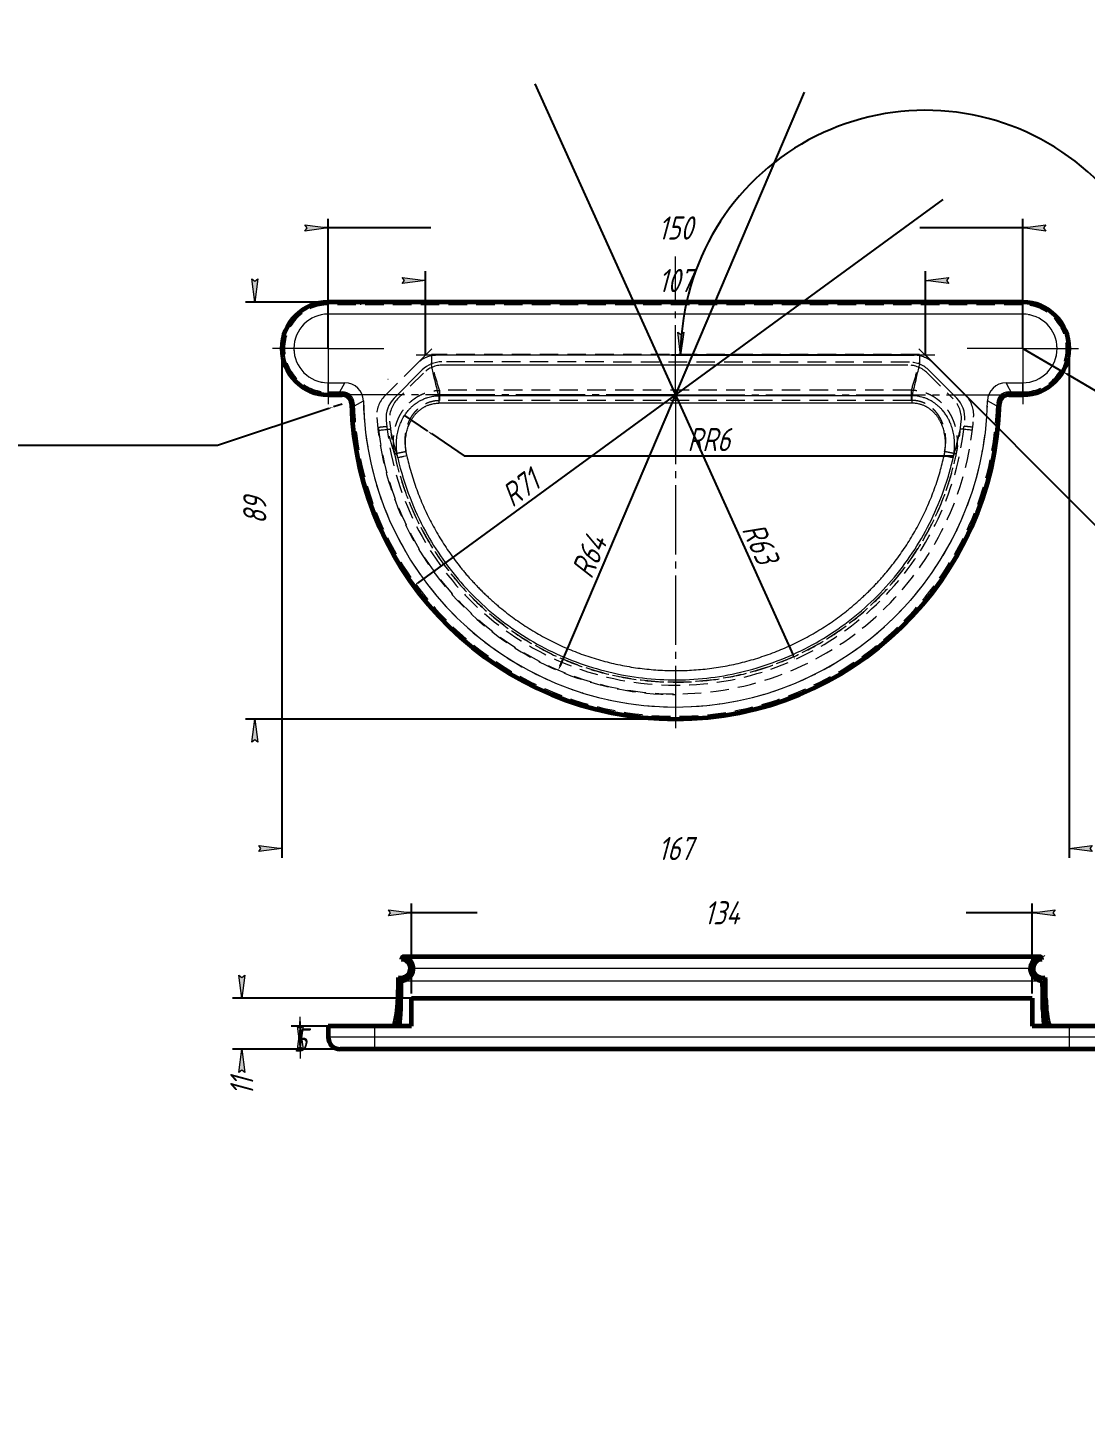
# Model space of a CAD drawing. Header units: millimetres. Extents: x 0 to 420, y 0 to 297.
# Drawn here: x 0 to 228.5, y 0 to 297 of the extents above; entities that cross this region are included whole.
import ezdxf

# ---------------------------------------------------------------- set-up
doc = ezdxf.new("R2010")
doc.units = ezdxf.units.MM
for name, pattern in [('K5LT_AUXILIARY', [0]), ('K5LT_AXLED', [19.5, 15, -1.5, 1.5, -1.5]), ('K5LT_BASIC', [0]), ('K5LT_DASHED', [6, 4, -2]), ('K5LT_THIN', [0])]:
    doc.linetypes.add(name, pattern=pattern)
doc.layers.add('Системный слой', color=7, linetype='Continuous')
doc.layers.add('Системный слой (1)', color=7, linetype='Continuous', true_color=0x909090)
doc.styles.add('KDIMTEXTSTYLE', font='GOST_AU.SHX', dxfattribs={"width": 0.96, "oblique": 15, "height": 5})
doc.dimstyles.new('KDIMSTYLE (1.00)', dxfattribs={"dimtxt": 5, "dimasz": 1, "dimexe": 2, "dimexo": 0, "dimgap": 1, "dimtad": 1, "dimtxsty": 'KDIMTEXTSTYLE', "dimsah": 1, "dimcen": 0, "dimdle": 1, "dimadec": 0, "dimazin": 0, "dimtfac": 0.667, "dimtmove": 0, "dimatfit": 3, "dimfxl": 1, "dimtvp": 1, "dimtolj": 1, "dimtzin": 0, "dimarcsym": 0})

# ---------------------------------------------------------------- blocks, each defined once
blk = doc.blocks.new('U0')
at = {"layer": 'Системный слой (1)', "color": 30, "linetype": 'K5LT_AXLED', "lineweight": 18, "true_color": 0xff8000}
for q in [(214.92, 239.73), (202.92, 227.73), (226.92, 227.73), (214.92, 215.73)]:
    blk.add_line((214.92, 227.73), q, dxfattribs=at)
blk = doc.blocks.new('U1')
at = {"layer": 'Системный слой (1)', "color": 30, "linetype": 'K5LT_AXLED', "lineweight": 18, "true_color": 0xff8000}
for q in [(64.92, 239.73), (52.92, 227.73), (76.92, 227.73), (64.92, 215.73)]:
    blk.add_line((64.92, 227.73), q, dxfattribs=at)
blk = doc.blocks.new('U2')
at = {"layer": 'Системный слой (1)', "color": 30, "linetype": 'K5LT_AXLED', "lineweight": 18, "true_color": 0xff8000}
for q in [(139.92, 247.58), (67.92, 217.73), (139.92, 145.73), (211.92, 217.73)]:
    blk.add_line((139.92, 217.73), q, dxfattribs=at)
blk = doc.blocks.new('U3')
at = {"layer": 'Системный слой (1)', "color": 7, "linetype": 'K5LT_THIN', "lineweight": 18}
for p, q in [((88.4, 226.25), (83.92, 226.25)), ((87.33, 227.66), (84.16, 224.49))]:
    blk.add_line(p, q, dxfattribs=at)
blk = doc.blocks.new('U4')
at = {"layer": 'Системный слой (1)', "color": 7, "linetype": 'K5LT_THIN', "lineweight": 18}
for p, q in [((195.92, 226.25), (191.43, 226.25)), ((192.5, 227.66), (195.67, 224.49))]:
    blk.add_line(p, q, dxfattribs=at)
blk = doc.blocks.new('KDIMARROW_01')
at = {"layer": 'Системный слой'}
blk.add_hatch(color=0, dxfattribs=at).paths.add_polyline_path([(0, 0), (-5, 0.66), (-4.5, 0), (-5, -0.66)])
at = {"layer": 'Системный слой', "color": 0, "linetype": 'K5LT_THIN', "lineweight": 18}
for p, q in [((-4.5, 0), (-5, 0.66)), ((-5, 0.66), (0, 0)), ((0, 0), (-5, -0.66)), ((-5, -0.66), (-4.5, 0))]:
    blk.add_line(p, q, dxfattribs=at)
at = {"layer": 'Системный слой (1)', "color": 0, "linetype": 'K5LT_THIN', "lineweight": 18}
blk.add_line((0, 0), (-1, 0), dxfattribs=at)
blk = doc.blocks.new('KDIMARROW_02')
at = {"layer": 'Системный слой'}
blk.add_hatch(color=0, dxfattribs=at).paths.add_polyline_path([(4.5, 0), (5, 0.66), (0, 0), (5, -0.66)])
at = {"layer": 'Системный слой', "color": 0, "linetype": 'K5LT_THIN', "lineweight": 18}
for p, q in [((5, 0.66), (0, 0)), ((0, 0), (5, -0.66)), ((0, 0), (7, 0)), ((4.5, 0), (5, 0.66)), ((5, -0.66), (4.5, 0))]:
    blk.add_line(p, q, dxfattribs=at)
at = {"layer": 'Системный слой (1)', "color": 0, "linetype": 'K5LT_THIN', "lineweight": 18}
blk.add_line((0, 0), (-1, 0), dxfattribs=at)

msp = doc.modelspace()

# ---------------------------------------------------------------- linework, layer by layer
at = {"layer": 'Системный слой (1)', "color": 150, "linetype": 'K5LT_BASIC', "lineweight": 60, "true_color": 0x0080ff}
for p, q in [((214.917, 237.73), (64.917, 237.73)), ((64.917, 217.73), (67.944, 217.73)), ((211.889, 217.73), (214.917, 217.73)), ((81.034, 96.462), (218.799, 96.462)), ((82.917, 81.462), (82.917, 87.462)), ((82.917, 87.462), (216.917, 87.462)), ((216.917, 87.462), (216.917, 81.462)), ((64.917, 81.462), (64.917, 79.062)), ((74.917, 81.462), (64.917, 81.462)), ((82.917, 81.462), (74.917, 81.462)), ((224.917, 81.462), (216.917, 81.462)), ((234.917, 81.462), (224.917, 81.462)), ((74.917, 76.462), (67.517, 76.462)), ((224.917, 76.462), (74.917, 76.462)), ((232.317, 76.462), (224.917, 76.462))]:
    msp.add_line(p, q, dxfattribs=at)
at = {"layer": 'Системный слой (1)', "color": 7, "linetype": 'K5LT_THIN', "lineweight": 18}
for p, q in [((64.917, 237.73), (64.917, 235.13)), ((214.917, 237.73), (214.917, 235.13)), ((214.917, 235.13), (64.917, 235.13)), ((87.24, 226.249), (87.24, 224.146)), ((191.432, 226.249), (88.402, 226.249)), ((192.593, 226.249), (192.593, 224.146)), ((85.243, 223.077), (79.186, 217.021)), ((190.108, 224.146), (89.725, 224.146)), ((194.683, 222.985), (200.647, 217.021)), ((64.917, 217.73), (64.917, 220.33)), ((64.917, 220.33), (68.53, 220.33)), ((67.113, 217.73), (68.53, 220.33)), ((211.303, 220.33), (214.917, 220.33)), ((212.72, 217.73), (211.303, 220.33)), ((214.917, 217.73), (214.917, 220.33)), ((191.014, 217.527), (88.819, 217.527)), ((69.971, 214.983), (72.53, 216.409)), ((191.014, 215.909), (88.819, 215.909)), ((209.863, 214.983), (207.304, 216.409)), ((216.537, 93.862), (83.296, 93.862)), ((80.639, 91.262), (219.194, 91.262)), ((80.543, 84.678), (80.543, 81.462)), ((219.29, 84.678), (219.29, 81.462)), ((74.917, 81.462), (74.917, 79.062)), ((224.917, 81.462), (224.917, 79.062)), ((74.917, 79.062), (64.917, 79.062)), ((74.917, 79.062), (74.917, 76.462)), ((224.917, 79.062), (74.917, 79.062)), ((224.917, 79.062), (224.917, 76.462)), ((234.917, 79.062), (224.917, 79.062))]:
    msp.add_line(p, q, dxfattribs=at)
at = {"layer": 'Системный слой (1)', "color": 7, "linetype": 'K5LT_DASHED', "lineweight": 18}
for p, q in [((71.917, 237.73), (71.917, 237.13)), ((207.917, 237.13), (207.917, 237.73)), ((214.917, 237.13), (64.917, 237.13)), ((64.917, 237.13), (64.917, 235.13)), ((214.917, 235.13), (64.917, 235.13)), ((214.917, 237.13), (214.917, 235.13)), ((192.597, 226.408), (87.236, 226.408)), ((84.159, 224.492), (77.156, 217.489)), ((190.446, 224.742), (89.491, 224.835)), ((195.674, 224.492), (202.563, 217.603)), ((64.917, 218.33), (64.917, 220.33)), ((64.917, 220.33), (68.53, 220.33)), ((85.483, 222.389), (79.925, 216.831)), ((194.35, 222.389), (199.908, 216.831)), ((211.303, 220.33), (214.917, 220.33)), ((214.917, 218.33), (214.917, 220.33)), ((64.917, 218.33), (67.944, 218.33)), ((190.864, 218.69), (88.969, 218.69)), ((211.889, 218.33), (214.917, 218.33)), ((190.864, 216.522), (88.969, 216.522)), ((70.716, 212.477), (70.114, 212.477)), ((70.723, 212.382), (70.121, 212.382)), ((209.112, 212.403), (209.714, 212.403)), ((71.034, 209.273), (70.429, 209.273)), ((208.799, 209.273), (209.404, 209.273))]:
    msp.add_line(p, q, dxfattribs=at)
at = {"layer": 'Системный слой (1)', "color": 150, "linetype": 'K5LT_BASIC', "lineweight": 60, "true_color": 0x0080ff}
for centre, radius, start, end in [((64.917, 227.73), 10, 90, 270), ((214.917, 227.73), 10, 270, 90), ((67.944, 215.73), 2, 1.59175, 90), ((211.889, 215.73), 2, 90, 178.40825), ((139.917, 217.73), 70, 181.59175, 358.40825), ((80.696, 93.862), 2, 251.22287, 87.28084), ((80.696, 93.862), 2.6, 268.74379, 82.8744), ((219.137, 93.862), 2.6, 97.12566, 271.25621), ((219.137, 93.862), 2, 92.71916, 288.77713), ((67.517, 79.062), 2.6, 180, 270)]:
    msp.add_arc(centre, radius, start, end, dxfattribs=at)
at = {"layer": 'Системный слой (1)', "color": 7, "linetype": 'K5LT_DASHED', "lineweight": 18}
for centre, radius, start, end in [((64.917, 227.73), 9.4, 90, 270), ((64.917, 227.73), 7.4, 90, 270), ((214.917, 227.73), 9.4, 270, 90), ((214.917, 227.73), 7.4, 270, 90), ((88.402, 220.249), 6, 89.99984, 135), ((191.432, 220.249), 6, 45, 89.99984), ((89.725, 218.146), 6, 90, 135), ((190.108, 218.146), 6, 45, 90), ((190.44, 218.742), 6, 45, 89.94739), ((80.023, 219.621), 2.6, 146.65959, 147.50623), ((67.944, 215.73), 2.6, 1.59175, 90), ((81.399, 213.246), 6, 135, 184.38196), ((77.844, 216.308), 2.6, 146.65959, 146.81977), ((84.168, 212.589), 6, 135, 185.26936), ((195.665, 212.589), 6, 354.73064, 45), ((198.32, 213.36), 6, 355.72076, 45), ((211.889, 215.73), 2.6, 90, 178.40825), ((139.917, 217.73), 69.4, 181.59175, 358.40825), ((139.917, 217.73), 67.4, 181.12352, 358.87648), ((139.917, 217.73), 64.689, 184.38196, 270), ((139.917, 217.73), 64.567, 186.22855, 355.72076), ((139.917, 217.73), 62.704, 185.01036, 354.98964), ((139.917, 217.73), 61.985, 185.26936, 354.73064)]:
    msp.add_arc(centre, radius, start, end, dxfattribs=at)
at = {"layer": 'Системный слой (1)', "color": 7, "linetype": 'K5LT_THIN', "lineweight": 18}
for centre, radius, start, end in [((64.917, 227.73), 7.4, 90, 270), ((214.917, 227.73), 7.4, 270, 90), ((89.486, 218.835), 6, 89.94739, 135), ((192.003, 222.836), 2, 72.15523, 72.83559), ((68.53, 216.33), 4, 1.12352, 90), ((211.303, 216.33), 4, 90, 178.87648), ((83.429, 212.778), 6, 135, 185.01036), ((196.404, 212.778), 6, 354.98964, 45), ((139.917, 217.73), 67.4, 181.12352, 358.87648)]:
    msp.add_arc(centre, radius, start, end, dxfattribs=at)
at = {"layer": 'Системный слой (1)', "color": 232, "linetype": 'K5LT_AUXILIARY', "lineweight": 18, "true_color": 0xc52b79}
msp.add_arc((80.023, 219.621), 2.6, 146.65959, 147.50623, dxfattribs=at)
at = {"layer": 'Системный слой (1)', "color": 150, "linetype": 'K5LT_BASIC', "lineweight": 60, "true_color": 0x0080ff}
for centre, major_axis, start_param, end_param in [((149.917, 78.895), (0, -210), 4.6500969, 4.6731255), ((149.917, 78.895), (0, -208.2), 4.652954, 4.6846076), ((149.917, 78.895), (0, -208.2), -4.6846076, -4.652954), ((149.917, 78.895), (0, -210), -4.6731255, -4.6500969), ((77.113, 87.475), (0, -8.58), 0.7941649, 1.5315329), ((222.72, 87.475), (0, -8.58), 4.7516524, 5.4890204), ((77.944, 84.895), (0, -7.8), 1.1149755, 1.543015), ((221.889, 84.895), (0, -7.8), 4.7401703, 5.1682098)]:
    msp.add_ellipse(centre, major_axis=major_axis, ratio=0.3333333, start_param=start_param, end_param=end_param, dxfattribs=at)
at = {"layer": 'Системный слой (1)', "color": 7, "linetype": 'K5LT_DASHED', "lineweight": 18}
for points, knots in [([(87.236, 226.408), (87.236, 226.293), (87.236, 226.079), (87.236, 225.783), (87.236, 225.522), (87.236, 225.285), (87.236, 225.07), (87.236, 224.887), (87.236, 224.785), (87.236, 224.74)], [0, 0, 0, 0, 1.7431245, 3.2639838, 4.6224634, 6.021121, 7.4318704, 8.7515943, 10, 10, 10, 10]), ([(192.597, 226.408), (192.597, 226.293), (192.597, 226.079), (192.597, 225.783), (192.597, 225.522), (192.597, 225.285), (192.597, 225.07), (192.597, 224.887), (192.597, 224.785), (192.597, 224.74)], [0, 0, 0, 0, 1.7431242, 3.2639834, 4.622463, 6.021121, 7.4318712, 8.7515951, 10, 10, 10, 10]), ([(88.969, 218.69), (88.6, 219.863), (88.253, 221.04), (87.91, 222.249), (87.901, 222.278), (87.676, 223.119), (87.455, 223.929), (87.236, 224.74)], [1.99201726, 1.99201726, 1.99201726, 1.99201726, 2.51783671, 2.51783671, 2.53103573, 2.53103573, 2.89162817, 2.89162817, 2.89162817, 2.89162817]), ([(190.864, 218.69), (191.233, 219.863), (191.581, 221.04), (191.923, 222.249), (191.932, 222.278), (192.159, 223.119), (192.379, 223.929), (192.597, 224.74)], [1.99201726, 1.99201726, 1.99201726, 1.99201726, 2.51783671, 2.51783671, 2.53103543, 2.53103543, 2.89164106, 2.89164106, 2.89164106, 2.89164106]), ([(79.265, 204.938), (79.131, 205.586), (78.989, 206.793), (79.011, 208.388), (79.166, 209.621), (79.355, 210.523), (79.556, 211.24), (79.748, 211.801), (79.924, 212.251), (80.085, 212.62), (80.243, 212.956), (80.426, 213.314), (80.66, 213.731), (80.976, 214.237), (81.373, 214.791), (81.817, 215.33), (82.251, 215.791), (82.669, 216.186), (83.126, 216.575), (83.698, 217.003), (84.415, 217.454), (85.211, 217.856), (85.989, 218.163), (86.695, 218.376), (87.348, 218.525), (87.954, 218.62), (88.499, 218.672), (88.824, 218.687), (88.969, 218.69)], [0, 0, 0, 0, 3.0616026, 5.6176049, 7.3549232, 8.7791576, 9.8511351, 10.767652, 11.489197, 12.0549432, 12.6042859, 13.1767364, 13.8803445, 14.7696902, 15.873475, 16.9574418, 17.9136466, 18.7133876, 19.5317644, 20.5985533, 21.9034769, 23.3004715, 24.5597404, 25.6173839, 26.5705733, 27.535503, 28.3453119, 29, 29, 29, 29]), ([(88.969, 218.69), (88.969, 218.613), (88.968, 218.451), (88.968, 218.18), (88.968, 217.902), (88.968, 217.606), (88.968, 217.29), (88.968, 216.926), (88.969, 216.668), (88.969, 216.522)], [0, 0, 0, 0, 1.6336159, 3.0583928, 4.3300008, 5.6344331, 6.9796509, 8.2850876, 10, 10, 10, 10]), ([(190.864, 216.522), (190.865, 216.661), (190.865, 216.923), (190.865, 217.284), (190.865, 217.604), (190.865, 217.9), (190.865, 218.176), (190.865, 218.404), (190.865, 218.571), (190.865, 218.656), (190.864, 218.69)], [0, 0, 0, 0, 1.798477, 3.3669358, 4.7663948, 6.2015389, 7.6809313, 9.1159874, 10.2251981, 11, 11, 11, 11]), ([(200.568, 204.938), (200.702, 205.586), (200.844, 206.793), (200.822, 208.388), (200.668, 209.621), (200.478, 210.523), (200.277, 211.24), (200.086, 211.801), (199.909, 212.251), (199.748, 212.62), (199.59, 212.956), (199.407, 213.314), (199.174, 213.731), (198.857, 214.237), (198.461, 214.791), (198.016, 215.33), (197.582, 215.791), (197.165, 216.186), (196.707, 216.575), (196.135, 217.003), (195.418, 217.454), (194.623, 217.856), (193.844, 218.163), (193.138, 218.376), (192.485, 218.525), (191.879, 218.62), (191.334, 218.672), (191.009, 218.687), (190.864, 218.69)], [0, 0, 0, 0, 3.0616049, 5.6176093, 7.3549288, 8.7791639, 9.8511419, 10.7676591, 11.4892043, 12.0549504, 12.6042932, 13.1767437, 13.8803517, 14.7696971, 15.8734815, 16.9574484, 17.913654, 18.7133965, 19.5317756, 20.5985683, 21.9034956, 23.3004928, 24.5597626, 25.6174069, 26.5705973, 27.5355283, 28.3453291, 29, 29, 29, 29]), ([(81.801, 205.47), (81.799, 205.478), (81.798, 205.485), (81.786, 205.542), (81.777, 205.587), (81.751, 205.721), (81.735, 205.808), (81.705, 205.982), (81.691, 206.069), (81.653, 206.329), (81.631, 206.502), (81.577, 207.026), (81.556, 207.379), (81.549, 208.075), (81.561, 208.421), (81.609, 208.996), (81.636, 209.228), (81.697, 209.641), (81.729, 209.823), (81.803, 210.184), (81.844, 210.363), (81.938, 210.72), (81.99, 210.899), (82.075, 211.161), (82.104, 211.246), (82.164, 211.417), (82.196, 211.502), (82.262, 211.673), (82.296, 211.758), (82.368, 211.929), (82.406, 212.014), (82.5, 212.219), (82.558, 212.338), (82.649, 212.515), (82.681, 212.574), (82.746, 212.693), (82.779, 212.753), (82.845, 212.868), (82.878, 212.924), (82.946, 213.035), (82.981, 213.091), (83.052, 213.203), (83.089, 213.258), (83.165, 213.37), (83.203, 213.426), (83.292, 213.55), (83.341, 213.617), (83.445, 213.753), (83.498, 213.821), (83.608, 213.956), (83.665, 214.024), (83.784, 214.16), (83.845, 214.227), (83.967, 214.358), (84.028, 214.42), (84.149, 214.541), (84.21, 214.6), (84.331, 214.713), (84.392, 214.768), (84.514, 214.873), (84.574, 214.924), (84.684, 215.014), (84.733, 215.053), (84.831, 215.128), (84.88, 215.165), (84.977, 215.236), (85.026, 215.271), (85.124, 215.338), (85.173, 215.371), (85.29, 215.448), (85.359, 215.492), (85.496, 215.575), (85.565, 215.615), (85.737, 215.712), (85.841, 215.767), (86.049, 215.87), (86.154, 215.918), (86.33, 215.994), (86.401, 216.024), (86.545, 216.08), (86.616, 216.107), (86.83, 216.183), (86.973, 216.228), (87.261, 216.309), (87.406, 216.344), (87.697, 216.406), (87.844, 216.432), (88.133, 216.473), (88.276, 216.489), (88.485, 216.505), (88.551, 216.509), (88.684, 216.516), (88.749, 216.519), (88.867, 216.521), (88.917, 216.521), (88.969, 216.522)], [5.3275367, 5.3275367, 5.3275367, 5.3275367, 5.3557222, 5.3557222, 5.5371857, 5.5371857, 5.8705695, 5.8705695, 6.2034246, 6.2034246, 6.8668846, 6.8668846, 8.2023942, 8.2023942, 9.5109859, 9.5109859, 10.3992824, 10.3992824, 11.103922, 11.103922, 11.8038029, 11.8038029, 12.5152766, 12.5152766, 12.8600483, 12.8600483, 13.2086291, 13.2086291, 13.5617817, 13.5617817, 13.9205986, 13.9205986, 14.4300012, 14.4300012, 14.6893886, 14.6893886, 14.9523192, 14.9523192, 15.2027326, 15.2027326, 15.4569122, 15.4569122, 15.7152334, 15.7152334, 15.9780783, 15.9780783, 16.3039827, 16.3039827, 16.6382397, 16.6382397, 16.9820816, 16.9820816, 17.3369247, 17.3369247, 17.6761391, 17.6761391, 18.004271, 18.004271, 18.3226663, 18.3226663, 18.632291, 18.632291, 18.8755478, 18.8755478, 19.1141295, 19.1141295, 19.3483782, 19.3483782, 19.5786797, 19.5786797, 19.8970033, 19.8970033, 20.2088326, 20.2088326, 20.6695884, 20.6695884, 21.1191207, 21.1191207, 21.4226301, 21.4226301, 21.7221186, 21.7221186, 22.3108819, 22.3108819, 22.8949226, 22.8949226, 23.4791147, 23.4791147, 24.0400181, 24.0400181, 24.2998446, 24.2998446, 24.5591339, 24.5591339, 24.7551504, 24.7551504, 24.7551504, 24.7551504]), ([(198.032, 205.47), (198.034, 205.478), (198.035, 205.485), (198.047, 205.542), (198.056, 205.587), (198.082, 205.721), (198.098, 205.808), (198.128, 205.982), (198.142, 206.069), (198.181, 206.329), (198.202, 206.502), (198.256, 207.026), (198.277, 207.379), (198.284, 208.075), (198.272, 208.421), (198.224, 208.996), (198.198, 209.228), (198.136, 209.641), (198.104, 209.823), (198.03, 210.184), (197.989, 210.363), (197.895, 210.72), (197.843, 210.899), (197.758, 211.161), (197.73, 211.246), (197.669, 211.417), (197.638, 211.502), (197.571, 211.673), (197.537, 211.758), (197.465, 211.929), (197.427, 212.014), (197.333, 212.219), (197.275, 212.338), (197.184, 212.515), (197.152, 212.574), (197.088, 212.693), (197.054, 212.753), (196.988, 212.868), (196.955, 212.924), (196.887, 213.035), (196.852, 213.091), (196.781, 213.203), (196.744, 213.258), (196.669, 213.37), (196.63, 213.426), (196.542, 213.55), (196.492, 213.617), (196.389, 213.753), (196.335, 213.821), (196.225, 213.956), (196.168, 214.024), (196.05, 214.16), (195.988, 214.227), (195.866, 214.358), (195.806, 214.42), (195.684, 214.541), (195.623, 214.6), (195.502, 214.713), (195.441, 214.768), (195.319, 214.873), (195.259, 214.924), (195.149, 215.014), (195.1, 215.053), (195.002, 215.128), (194.954, 215.165), (194.856, 215.236), (194.807, 215.271), (194.709, 215.338), (194.661, 215.371), (194.543, 215.448), (194.474, 215.492), (194.337, 215.575), (194.268, 215.615), (194.096, 215.712), (193.992, 215.767), (193.784, 215.87), (193.68, 215.918), (193.503, 215.994), (193.432, 216.024), (193.289, 216.08), (193.217, 216.107), (193.003, 216.183), (192.86, 216.228), (192.572, 216.309), (192.427, 216.344), (192.136, 216.406), (191.989, 216.432), (191.7, 216.473), (191.557, 216.489), (191.348, 216.505), (191.282, 216.509), (191.15, 216.516), (191.084, 216.519), (190.966, 216.521), (190.916, 216.521), (190.864, 216.522)], [5.3275367, 5.3275367, 5.3275367, 5.3275367, 5.3557222, 5.3557222, 5.5371857, 5.5371857, 5.8705695, 5.8705695, 6.2034246, 6.2034246, 6.8668846, 6.8668846, 8.2023942, 8.2023942, 9.5109859, 9.5109859, 10.3992824, 10.3992824, 11.103922, 11.103922, 11.8038029, 11.8038029, 12.5152766, 12.5152766, 12.8600483, 12.8600483, 13.2086291, 13.2086291, 13.5617817, 13.5617817, 13.9205986, 13.9205986, 14.4300012, 14.4300012, 14.6893886, 14.6893886, 14.9523192, 14.9523192, 15.2027326, 15.2027326, 15.4569122, 15.4569122, 15.7152334, 15.7152334, 15.9780783, 15.9780783, 16.3039827, 16.3039827, 16.6382397, 16.6382397, 16.9820816, 16.9820816, 17.3369247, 17.3369247, 17.6761391, 17.6761391, 18.004271, 18.004271, 18.3226663, 18.3226663, 18.632291, 18.632291, 18.8755478, 18.8755478, 19.1141295, 19.1141295, 19.3483782, 19.3483782, 19.5786797, 19.5786797, 19.8970033, 19.8970033, 20.2088326, 20.2088326, 20.6695884, 20.6695884, 21.1191207, 21.1191207, 21.4226301, 21.4226301, 21.7221186, 21.7221186, 22.3108819, 22.3108819, 22.8949226, 22.8949226, 23.4791147, 23.4791147, 24.0400181, 24.0400181, 24.2998446, 24.2998446, 24.5591339, 24.5591339, 24.7551504, 24.7551504, 24.7551504, 24.7551504]), ([(75.611, 210.712), (75.824, 210.735), (76.125, 210.768), (76.489, 210.807), (76.724, 210.832), (76.941, 210.856), (77.132, 210.876), (77.292, 210.893), (77.416, 210.907), (77.503, 210.916), (77.557, 210.922), (77.578, 210.925), (77.585, 210.925)], [0, 0, 0, 0, 2.8794261, 4.0700273, 5.2979529, 6.5517356, 7.783697, 8.9923344, 10.1788021, 11.2623106, 12.1992723, 13, 13, 13, 13]), ([(204.222, 210.712), (204.008, 210.735), (203.706, 210.768), (203.342, 210.807), (203.106, 210.832), (202.889, 210.856), (202.699, 210.876), (202.54, 210.894), (202.417, 210.907), (202.33, 210.916), (202.276, 210.922), (202.255, 210.925), (202.248, 210.925)], [0, 0, 0, 0, 2.8908, 4.0847471, 5.3143143, 6.5666699, 7.7957848, 9.0003466, 10.1840264, 11.264303, 12.1999072, 13, 13, 13, 13]), ([(81.801, 205.47), (81.665, 205.441), (81.409, 205.388), (81.059, 205.314), (80.752, 205.25), (80.385, 205.173), (80.058, 205.105), (79.784, 205.047), (79.611, 205.011), (79.45, 204.977), (79.352, 204.957), (79.301, 204.946), (79.279, 204.941), (79.269, 204.939), (79.265, 204.938)], [0, 0, 0, 0, 1.6161014, 3.0455531, 4.2739758, 5.5112294, 7.9689459, 9.20633, 10.4450904, 11.6143509, 13.3740454, 13.9728636, 14.4889466, 15, 15, 15, 15]), ([(79.265, 204.938), (79.891, 201.953), (81.477, 196.45), (84.776, 189.04), (88.639, 182.608), (93.141, 176.782), (98.382, 171.464), (104.261, 166.793), (110.624, 162.881), (117.408, 159.764), (124.512, 157.483), (131.846, 156.069), (139.304, 155.546), (146.78, 155.923), (154.157, 157.196), (161.33, 159.349), (168.191, 162.348), (174.64, 166.151), (180.585, 170.702), (185.937, 175.933), (190.625, 181.774), (194.545, 188.087), (197.474, 194.37), (199.402, 200.014), (200.253, 203.437), (200.568, 204.938)], [0, 0, 0, 0, 1.4073833, 2.6352222, 3.7344276, 4.8631386, 6.0261552, 7.1729929, 8.3211146, 9.466325, 10.6111898, 11.7572679, 12.906356, 14.0544602, 15.2045238, 16.3539789, 17.5034444, 18.6529088, 19.8021706, 20.9516479, 22.0993493, 23.2515418, 24.3736549, 25.291774, 26, 26, 26, 26]), ([(200.568, 204.938), (200.556, 204.941), (200.514, 204.95), (200.401, 204.974), (200.258, 205.004), (200.089, 205.039), (199.889, 205.081), (199.662, 205.128), (199.41, 205.181), (199.134, 205.239), (198.827, 205.303), (198.517, 205.368), (198.246, 205.425), (198.093, 205.457), (198.032, 205.47)], [0, 0, 0, 0, 1.6224299, 3.0579976, 4.2927273, 5.5371762, 6.7684511, 8.0008506, 9.238347, 10.4784803, 11.7601098, 13.1774292, 14.2704533, 15, 15, 15, 15])]:
    msp.add_open_spline(points, degree=3, knots=knots, dxfattribs=at)
at = {"layer": 'Системный слой (1)', "color": 7, "linetype": 'K5LT_THIN', "lineweight": 18}
for points, knots in [([(88.819, 217.527), (88.474, 218.817), (88.154, 220.112), (87.846, 221.418), (87.844, 221.427), (87.642, 222.34), (87.44, 223.243), (87.24, 224.146)], [1.96747571, 1.96747571, 1.96747571, 1.96747571, 2.51875281, 2.51875281, 2.52252797, 2.52252797, 2.90550047, 2.90550047, 2.90550047, 2.90550047]), ([(191.014, 217.527), (191.359, 218.817), (191.679, 220.112), (191.987, 221.418), (191.989, 221.427), (192.19, 222.34), (192.392, 223.243), (192.593, 224.146)], [1.96747571, 1.96747571, 1.96747571, 1.96747571, 2.51875281, 2.51875281, 2.522528, 2.522528, 2.90549023, 2.90549023, 2.90549023, 2.90549023]), ([(79.958, 204.117), (79.821, 204.732), (79.65, 205.906), (79.631, 207.565), (79.792, 209.017), (80.075, 210.277), (80.435, 211.339), (80.801, 212.164), (81.118, 212.759), (81.392, 213.213), (81.645, 213.594), (81.908, 213.956), (82.223, 214.351), (82.633, 214.808), (83.15, 215.305), (83.733, 215.781), (84.352, 216.205), (85.018, 216.586), (85.717, 216.906), (86.401, 217.148), (86.999, 217.307), (87.513, 217.409), (87.971, 217.474), (88.406, 217.512), (88.685, 217.526), (88.819, 217.527)], [0, 0, 0, 0, 2.7244204, 5.13097, 7.1361051, 8.9990963, 10.6627832, 11.923673, 12.840366, 13.5261355, 14.1716327, 14.7768576, 15.4126421, 16.3000557, 17.3585347, 18.4196792, 19.4466887, 20.4912886, 21.6142695, 22.644235, 23.5072148, 24.1838734, 24.8251937, 25.4305693, 26, 26, 26, 26]), ([(88.819, 217.527), (88.819, 217.459), (88.819, 217.318), (88.819, 217.084), (88.819, 216.845), (88.819, 216.594), (88.819, 216.281), (88.819, 216.049), (88.819, 215.909)], [0, 0, 0, 0, 1.6414296, 3.0732799, 4.3527982, 5.6678959, 6.9992201, 9, 9, 9, 9]), ([(199.875, 204.117), (200.012, 204.732), (200.183, 205.906), (200.202, 207.565), (200.041, 209.017), (199.758, 210.277), (199.398, 211.339), (199.032, 212.164), (198.715, 212.759), (198.442, 213.213), (198.188, 213.594), (197.925, 213.956), (197.61, 214.351), (197.2, 214.808), (196.683, 215.305), (196.1, 215.781), (195.482, 216.205), (194.815, 216.586), (194.116, 216.906), (193.432, 217.148), (192.834, 217.307), (192.32, 217.409), (191.862, 217.474), (191.427, 217.512), (191.148, 217.526), (191.014, 217.527)], [0, 0, 0, 0, 2.7244204, 5.13097, 7.1361051, 8.9990963, 10.6627832, 11.923673, 12.8403661, 13.5261357, 14.1716329, 14.7768577, 15.4126422, 16.3000559, 17.3585348, 18.4196793, 19.4466889, 20.4912889, 21.6142698, 22.6442352, 23.5072151, 24.1838736, 24.825194, 25.4305694, 26, 26, 26, 26]), ([(191.014, 215.909), (191.014, 216.024), (191.014, 216.238), (191.014, 216.534), (191.014, 216.795), (191.014, 217.032), (191.014, 217.239), (191.014, 217.403), (191.014, 217.49), (191.014, 217.527)], [0, 0, 0, 0, 1.8251976, 3.4172327, 4.8394284, 6.3006843, 7.7792436, 9.0042612, 10, 10, 10, 10]), ([(81.907, 204.557), (81.896, 204.602), (81.887, 204.646), (81.851, 204.814), (81.827, 204.933), (81.783, 205.177), (81.762, 205.299), (81.725, 205.542), (81.709, 205.664), (81.656, 206.101), (81.63, 206.418), (81.606, 207.022), (81.605, 207.311), (81.622, 207.822), (81.636, 208.045), (81.678, 208.488), (81.705, 208.708), (81.773, 209.147), (81.814, 209.367), (81.9, 209.757), (81.942, 209.928), (82.036, 210.269), (82.087, 210.44), (82.198, 210.773), (82.257, 210.935), (82.353, 211.177), (82.386, 211.258), (82.455, 211.42), (82.491, 211.501), (82.563, 211.657), (82.599, 211.733), (82.674, 211.883), (82.712, 211.958), (82.792, 212.108), (82.834, 212.184), (82.919, 212.334), (82.964, 212.409), (83.051, 212.552), (83.094, 212.62), (83.182, 212.755), (83.228, 212.823), (83.323, 212.959), (83.371, 213.027), (83.472, 213.162), (83.525, 213.23), (83.627, 213.359), (83.677, 213.42), (83.781, 213.542), (83.834, 213.603), (83.945, 213.725), (84.002, 213.786), (84.12, 213.908), (84.181, 213.969), (84.302, 214.085), (84.361, 214.14), (84.479, 214.247), (84.538, 214.299), (84.657, 214.398), (84.716, 214.447), (84.834, 214.54), (84.894, 214.585), (85.016, 214.675), (85.079, 214.72), (85.205, 214.806), (85.268, 214.848), (85.394, 214.929), (85.457, 214.967), (85.583, 215.042), (85.646, 215.078), (85.776, 215.149), (85.843, 215.185), (85.977, 215.252), (86.044, 215.285), (86.214, 215.363), (86.318, 215.408), (86.526, 215.491), (86.63, 215.53), (86.829, 215.597), (86.923, 215.627), (87.112, 215.682), (87.207, 215.707), (87.436, 215.762), (87.571, 215.79), (87.842, 215.837), (87.978, 215.857), (88.255, 215.886), (88.395, 215.897), (88.606, 215.906), (88.673, 215.908), (88.77, 215.909), (88.794, 215.909), (88.819, 215.909)], [4.5196331, 4.5196331, 4.5196331, 4.5196331, 4.6893846, 4.6893846, 5.1667912, 5.1667912, 5.6419513, 5.6419513, 6.1153265, 6.1153265, 7.3379054, 7.3379054, 8.4506364, 8.4506364, 9.3155871, 9.3155871, 10.1714959, 10.1714959, 11.0371152, 11.0371152, 11.7197728, 11.7197728, 12.4134584, 12.4134584, 13.0851173, 13.0851173, 13.4267592, 13.4267592, 13.772916, 13.772916, 14.0984627, 14.0984627, 14.4288902, 14.4288902, 14.7648112, 14.7648112, 15.1068341, 15.1068341, 15.4214663, 15.4214663, 15.742808, 15.742808, 16.0713795, 16.0713795, 16.4081572, 16.4081572, 16.7193232, 16.7193232, 17.0391401, 17.0391401, 17.3688693, 17.3688693, 17.7100672, 17.7100672, 18.029833, 18.029833, 18.3404219, 18.3404219, 18.6428028, 18.6428028, 18.9377876, 18.9377876, 19.2445965, 19.2445965, 19.5446443, 19.5446443, 19.838502, 19.838502, 20.1268588, 20.1268588, 20.4277571, 20.4277571, 20.723617, 20.723617, 21.1742877, 21.1742877, 21.6158453, 21.6158453, 22.0102825, 22.0102825, 22.3995423, 22.3995423, 22.9481115, 22.9481115, 23.4967966, 23.4967966, 24.0564687, 24.0564687, 24.3351884, 24.3351884, 24.4280664, 24.4280664, 24.4280664, 24.4280664]), ([(197.927, 204.557), (197.937, 204.602), (197.947, 204.646), (197.982, 204.814), (198.006, 204.933), (198.051, 205.177), (198.071, 205.299), (198.108, 205.542), (198.125, 205.664), (198.177, 206.101), (198.203, 206.418), (198.227, 207.022), (198.229, 207.311), (198.211, 207.822), (198.197, 208.045), (198.156, 208.488), (198.128, 208.708), (198.06, 209.147), (198.019, 209.367), (197.934, 209.757), (197.891, 209.928), (197.798, 210.269), (197.746, 210.44), (197.635, 210.773), (197.576, 210.935), (197.481, 211.177), (197.447, 211.258), (197.378, 211.42), (197.342, 211.501), (197.27, 211.657), (197.234, 211.733), (197.16, 211.883), (197.121, 211.958), (197.041, 212.108), (197, 212.184), (196.914, 212.334), (196.869, 212.409), (196.782, 212.552), (196.739, 212.62), (196.651, 212.755), (196.605, 212.823), (196.511, 212.959), (196.462, 213.027), (196.361, 213.162), (196.309, 213.23), (196.206, 213.359), (196.156, 213.42), (196.052, 213.542), (195.999, 213.603), (195.889, 213.725), (195.831, 213.786), (195.713, 213.908), (195.652, 213.969), (195.532, 214.085), (195.472, 214.14), (195.354, 214.247), (195.295, 214.299), (195.176, 214.398), (195.117, 214.447), (194.999, 214.54), (194.94, 214.585), (194.817, 214.675), (194.754, 214.72), (194.628, 214.806), (194.565, 214.848), (194.439, 214.929), (194.376, 214.967), (194.25, 215.042), (194.187, 215.078), (194.057, 215.149), (193.99, 215.185), (193.856, 215.252), (193.789, 215.285), (193.619, 215.363), (193.515, 215.408), (193.307, 215.491), (193.203, 215.53), (193.004, 215.597), (192.91, 215.627), (192.721, 215.682), (192.626, 215.707), (192.398, 215.762), (192.263, 215.79), (191.991, 215.837), (191.855, 215.857), (191.578, 215.886), (191.438, 215.897), (191.227, 215.906), (191.16, 215.908), (191.063, 215.909), (191.039, 215.909), (191.014, 215.909)], [4.5196331, 4.5196331, 4.5196331, 4.5196331, 4.6893846, 4.6893846, 5.1667912, 5.1667912, 5.6419513, 5.6419513, 6.1153265, 6.1153265, 7.3379054, 7.3379054, 8.4506364, 8.4506364, 9.3155871, 9.3155871, 10.1714959, 10.1714959, 11.0371152, 11.0371152, 11.7197728, 11.7197728, 12.4134584, 12.4134584, 13.0851173, 13.0851173, 13.4267592, 13.4267592, 13.772916, 13.772916, 14.0984627, 14.0984627, 14.4288902, 14.4288902, 14.7648112, 14.7648112, 15.1068341, 15.1068341, 15.4214663, 15.4214663, 15.742808, 15.742808, 16.0713795, 16.0713795, 16.4081572, 16.4081572, 16.7193232, 16.7193232, 17.0391401, 17.0391401, 17.3688693, 17.3688693, 17.7100672, 17.7100672, 18.029833, 18.029833, 18.3404219, 18.3404219, 18.6428028, 18.6428028, 18.9377876, 18.9377876, 19.2445965, 19.2445965, 19.5446443, 19.5446443, 19.838502, 19.838502, 20.1268588, 20.1268588, 20.4277571, 20.4277571, 20.723617, 20.723617, 21.1742877, 21.1742877, 21.6158453, 21.6158453, 22.0102825, 22.0102825, 22.3995423, 22.3995423, 22.9481115, 22.9481115, 23.4967966, 23.4967966, 24.0564687, 24.0564687, 24.3351884, 24.3351884, 24.4280664, 24.4280664, 24.4280664, 24.4280664]), ([(75.823, 210.055), (75.961, 210.072), (76.223, 210.103), (76.689, 210.158), (77.198, 210.218), (77.62, 210.268), (77.897, 210.301), (78.074, 210.321), (78.221, 210.339), (78.32, 210.351), (78.372, 210.357), (78.389, 210.359), (78.394, 210.36)], [0, 0, 0, 0, 1.4124166, 2.6743148, 4.8864659, 7.0898256, 8.1848871, 9.2704588, 10.3837733, 11.5960177, 12.4793716, 13, 13, 13, 13]), ([(204.01, 210.055), (203.871, 210.072), (203.609, 210.103), (203.144, 210.158), (202.637, 210.218), (202.216, 210.267), (201.939, 210.3), (201.762, 210.321), (201.615, 210.339), (201.515, 210.35), (201.462, 210.357), (201.444, 210.359), (201.439, 210.36)], [0, 0, 0, 0, 1.4170376, 2.6791128, 4.8820271, 7.0742911, 8.1665272, 9.2513792, 10.3585478, 11.5648016, 12.4546958, 13, 13, 13, 13]), ([(81.907, 204.557), (81.7, 204.511), (81.408, 204.445), (81.056, 204.366), (80.829, 204.315), (80.62, 204.268), (80.433, 204.225), (80.272, 204.189), (80.141, 204.159), (80.043, 204.137), (79.981, 204.123), (79.962, 204.118), (79.958, 204.117)], [0, 0, 0, 0, 2.7179093, 3.8403926, 4.9806805, 6.1430915, 7.2904234, 8.4477615, 9.6275038, 10.7939231, 11.9236605, 13, 13, 13, 13]), ([(79.958, 204.117), (80.623, 201.17), (82.277, 195.743), (85.656, 188.452), (89.578, 182.139), (94.119, 176.44), (99.381, 171.253), (105.268, 166.71), (111.633, 162.92), (118.414, 159.92), (125.504, 157.756), (132.804, 156.459), (140.207, 156.048), (147.605, 156.528), (154.892, 157.894), (161.962, 160.125), (168.713, 163.189), (175.047, 167.041), (180.872, 171.625), (186.104, 176.876), (190.668, 182.717), (194.472, 189.022), (197.216, 195.108), (198.902, 200.176), (199.624, 203.005), (199.875, 204.117)], [0, 0, 0, 0, 1.4211302, 2.6624229, 3.772483, 4.9115863, 6.0847829, 7.2420938, 8.4034293, 9.5636707, 10.7242286, 11.8847689, 13.0453264, 14.2059301, 15.3664594, 16.5269955, 17.6874777, 18.8479704, 20.0084656, 21.168479, 22.3287436, 23.4895669, 24.6267251, 25.4636517, 26, 26, 26, 26]), ([(81.907, 204.557), (82.045, 203.978), (82.177, 203.398), (82.486, 202.2), (82.656, 201.579), (83.019, 200.34), (83.211, 199.719), (83.614, 198.493), (83.824, 197.886), (84.267, 196.672), (84.499, 196.065), (84.981, 194.867), (85.23, 194.276), (85.751, 193.094), (86.023, 192.502), (86.582, 191.338), (86.868, 190.765), (87.465, 189.619), (87.775, 189.046), (88.409, 187.921), (88.732, 187.368), (89.402, 186.264), (89.75, 185.711), (90.455, 184.63), (90.813, 184.1), (91.553, 183.041), (91.937, 182.512), (92.711, 181.479), (93.102, 180.974), (93.704, 180.223), (93.909, 179.971), (94.327, 179.467), (94.539, 179.215), (94.959, 178.725), (95.167, 178.486), (95.589, 178.01), (95.803, 177.771), (96.239, 177.294), (96.461, 177.056), (96.911, 176.579), (97.14, 176.341), (97.602, 175.868), (97.835, 175.633), (98.302, 175.171), (98.535, 174.944), (99.001, 174.497), (99.235, 174.278), (99.701, 173.845), (99.934, 173.632), (100.415, 173.201), (100.662, 172.982), (101.156, 172.552), (101.404, 172.341), (102.141, 171.722), (102.635, 171.32), (103.65, 170.521), (104.171, 170.125), (105.213, 169.36), (105.734, 168.99), (106.798, 168.259), (107.343, 167.898), (108.432, 167.202), (108.977, 166.866), (110.087, 166.206), (110.654, 165.882), (111.786, 165.259), (112.352, 164.959), (113.503, 164.373), (114.089, 164.086), (115.259, 163.538), (115.845, 163.275), (117.031, 162.765), (117.634, 162.518), (118.837, 162.047), (119.439, 161.822), (120.657, 161.391), (121.273, 161.184), (122.505, 160.792), (123.121, 160.607), (124.365, 160.256), (124.992, 160.089), (126.247, 159.779), (126.875, 159.634), (128.768, 159.23), (130.043, 159.001), (132.6, 158.628), (133.887, 158.483), (136.463, 158.277), (137.757, 158.215), (140.341, 158.178), (141.636, 158.201), (144.216, 158.332), (145.507, 158.439), (148.074, 158.738), (149.355, 158.93), (151.26, 159.278), (151.892, 159.405), (153.155, 159.679), (153.787, 159.826), (155.04, 160.141), (155.662, 160.308), (156.904, 160.664), (157.526, 160.853), (158.756, 161.249), (159.365, 161.456), (160.581, 161.892), (161.19, 162.121), (162.391, 162.596), (162.985, 162.842), (164.171, 163.356), (164.764, 163.625), (165.932, 164.177), (166.507, 164.461), (167.657, 165.051), (168.232, 165.358), (169.361, 165.985), (169.916, 166.305), (171.025, 166.969), (171.579, 167.314), (172.665, 168.013), (173.197, 168.368), (174.26, 169.103), (174.792, 169.483), (175.83, 170.252), (176.337, 170.64), (177.092, 171.238), (177.345, 171.442), (177.851, 171.856), (178.105, 172.067), (178.597, 172.485), (178.837, 172.691), (179.316, 173.11), (179.556, 173.323), (180.035, 173.756), (180.275, 173.976), (180.754, 174.424), (180.994, 174.652), (181.466, 175.107), (181.698, 175.335), (182.163, 175.799), (182.395, 176.035), (182.848, 176.502), (183.069, 176.734), (183.505, 177.198), (183.719, 177.43), (184.153, 177.908), (184.373, 178.154), (184.805, 178.646), (185.018, 178.892), (185.642, 179.625), (186.047, 180.117), (186.851, 181.127), (187.25, 181.646), (188.021, 182.683), (188.394, 183.201), (189.131, 184.262), (189.494, 184.804), (190.196, 185.889), (190.535, 186.432), (191.201, 187.538), (191.528, 188.102), (192.158, 189.23), (192.461, 189.794), (193.054, 190.941), (193.343, 191.525), (193.898, 192.692), (194.164, 193.275), (194.681, 194.458), (194.931, 195.059), (195.409, 196.259), (195.637, 196.859), (196.075, 198.074), (196.286, 198.688), (196.684, 199.917), (196.872, 200.532), (197.211, 201.704), (197.363, 202.262), (197.656, 203.398), (197.788, 203.978), (197.927, 204.557)], [0.0408671, 0.0408671, 0.0408671, 0.0408671, 0.5185073, 0.5185073, 1.0344941, 1.0344941, 1.5554473, 1.5554473, 2.0708749, 2.0708749, 2.5924678, 2.5924678, 3.1073155, 3.1073155, 3.6295644, 3.6295644, 4.1437464, 4.1437464, 4.6667328, 4.6667328, 5.180222, 5.180222, 5.7039688, 5.7039688, 6.216703, 6.216703, 6.7412679, 6.7412679, 7.2531699, 7.2531699, 7.5141005, 7.5141005, 7.778626, 7.778626, 8.0322966, 8.0322966, 8.2895984, 8.2895984, 8.5507611, 8.5507611, 8.8160389, 8.8160389, 9.0816175, 9.0816175, 9.3428771, 9.3428771, 9.6000901, 9.6000901, 9.8535022, 9.8535022, 10.1183223, 10.1183223, 10.3793671, 10.3793671, 10.8910119, 10.8910119, 11.4160049, 11.4160049, 11.9285637, 11.9285637, 12.4527644, 12.4527644, 12.9661535, 12.9661535, 13.4896247, 13.4896247, 14.003777, 14.003777, 14.5265456, 14.5265456, 15.0414303, 15.0414303, 15.563581, 15.563581, 16.079109, 16.079109, 16.6006496, 16.6006496, 17.1168092, 17.1168092, 17.6377628, 17.6377628, 18.1545268, 18.1545268, 19.1922575, 19.1922575, 20.2299973, 20.2299973, 21.2677421, 21.2677421, 22.3054879, 22.3054879, 23.3432305, 23.3432305, 24.3809658, 24.3809658, 24.897993, 24.897993, 25.4186897, 25.4186897, 25.9351228, 25.9351228, 26.4563981, 26.4563981, 26.9722126, 26.9722126, 27.494087, 27.494087, 28.0092746, 28.0092746, 28.5317522, 28.5317522, 29.046228, 29.046228, 29.5693895, 29.5693895, 30.0831277, 30.0831277, 30.6069949, 30.6069949, 31.1199346, 31.1199346, 31.6445642, 31.6445642, 32.1566298, 32.1566298, 32.4175851, 32.4175851, 32.6820933, 32.6820933, 32.935846, 32.935846, 33.1931895, 33.1931895, 33.4543502, 33.4543502, 33.7195779, 33.7195779, 33.9808596, 33.9808596, 34.2464957, 34.2464957, 34.5036765, 34.5036765, 34.7570138, 34.7570138, 35.0218657, 35.0218657, 35.2828977, 35.2828977, 35.794397, 35.794397, 36.3193507, 36.3193507, 36.831723, 36.831723, 37.355828, 37.355828, 37.8689878, 37.8689878, 38.3923082, 38.3923082, 38.906187, 38.906187, 39.4287736, 39.4287736, 39.9433163, 39.9433163, 40.4651862, 40.4651862, 40.9803714, 40.9803714, 41.5016143, 41.5016143, 42.0173479, 42.0173479, 42.4814927, 42.4814927, 42.9591342, 42.9591342, 42.9591342, 42.9591342]), ([(199.875, 204.117), (199.869, 204.119), (199.84, 204.126), (199.753, 204.145), (199.639, 204.171), (199.498, 204.203), (199.329, 204.241), (199.137, 204.285), (198.925, 204.333), (198.697, 204.384), (198.368, 204.458), (198.105, 204.517), (197.927, 204.557)], [0, 0, 0, 0, 1.4652569, 2.7425254, 3.871484, 5.0120358, 6.1684861, 7.2935152, 8.4173954, 9.5409177, 10.6525163, 13, 13, 13, 13])]:
    msp.add_open_spline(points, degree=3, knots=knots, dxfattribs=at)
at = {"layer": 'Системный слой (1)', "color": 7, "linetype": 'K5LT_DASHED', "lineweight": 18}
for points in [[(79.265, 204.938), (79.058, 205.605), (78.658, 206.939), (78.099, 208.938), (77.753, 210.264), (77.585, 210.925)], [(202.084, 210.283), (202.139, 210.497), (202.194, 210.711), (202.248, 210.925)]]:
    msp.add_open_spline(points, degree=3, dxfattribs=at)
at = {"layer": 'Системный слой (1)', "color": 7, "linetype": 'K5LT_THIN', "lineweight": 18}
for points in [[(79.958, 204.117), (79.762, 204.811), (79.387, 206.196), (78.866, 208.286), (78.547, 209.67), (78.394, 210.36)], [(199.875, 204.117), (200.071, 204.811), (200.446, 206.196), (200.967, 208.286), (201.286, 209.67), (201.439, 210.36)]]:
    msp.add_open_spline(points, degree=3, dxfattribs=at)
at = {"layer": 'Системный слой (1)', "color": 150, "linetype": 'K5LT_BASIC', "lineweight": 60, "true_color": 0x0080ff}
for points, knots in [([(81.034, 96.462), (81.02, 96.444), (80.993, 96.405), (80.962, 96.349), (80.939, 96.306), (80.922, 96.276), (80.902, 96.237), (80.874, 96.179), (80.845, 96.099), (80.824, 96.02), (80.812, 95.968), (80.802, 95.921), (80.795, 95.884), (80.791, 95.859)], [0, 0, 0, 0, 1.9712313, 3.7688542, 4.6304577, 5.4594887, 6.2662628, 7.8169581, 9.9224192, 11.1580022, 11.7188019, 12.2354961, 13.1158904, 13.1158904, 13.1158904, 13.1158904]), ([(80.791, 95.859), (80.796, 95.888), (80.806, 95.939), (80.825, 96.027), (80.848, 96.107), (80.869, 96.164), (80.889, 96.21), (80.904, 96.241), (80.92, 96.271), (80.93, 96.29), (80.94, 96.309), (80.966, 96.357), (80.997, 96.412), (81.025, 96.451), (81.034, 96.462)], [7.8881622, 7.8881622, 7.8881622, 7.8881622, 8.9853555, 9.9988861, 11.9948715, 13.3977183, 13.8940307, 15.4594184, 16.0119674, 16.5773259, 17.1557606, 17.7344617, 20.7500386, 22, 22, 22, 22]), ([(219.042, 95.859), (219.037, 95.888), (219.028, 95.939), (219.008, 96.027), (218.985, 96.107), (218.964, 96.164), (218.945, 96.21), (218.929, 96.241), (218.914, 96.271), (218.903, 96.29), (218.893, 96.309), (218.867, 96.357), (218.836, 96.412), (218.808, 96.451), (218.799, 96.462)], [7.8881622, 7.8881622, 7.8881622, 7.8881622, 8.9853555, 9.9988861, 11.9948715, 13.3977183, 13.8940307, 15.4594184, 16.0119674, 16.5773259, 17.1557606, 17.7344617, 20.7500386, 22, 22, 22, 22])]:
    msp.add_open_spline(points, degree=3, knots=knots, dxfattribs=at)
msp.add_open_spline([(219.415, 96.447), (219.411, 96.452), (219.408, 96.457), (219.404, 96.462)], degree=3, dxfattribs=at)

# ---------------------------------------------------------------- block references
at = {"layer": 'Системный слой (1)'}
for name in ['U2', 'U1', 'U0', 'U3', 'U4']:
    msp.add_blockref(name, (0, 0), dxfattribs=at)

# ---------------------------------------------------------------- dimensions: what is measured, and where the dimension line sits
at = {"layer": 'Системный слой (1)', "color": 7}
for base, p1, p2, location in [((64.917, 253.73), (214.917, 227.73), (64.917, 227.73), (139.917, 253.73)), ((82.917, 105.909), (216.917, 88.462), (82.917, 88.462), (149.917, 105.909))]:
    msp.add_linear_dim(base=base, p1=p1, p2=p2, location=location, dimstyle='KDIMSTYLE (1.00)', override={"dimexo": 0, "dimpost": '\\H5.0;\\W0.965;\\Q15;<>', "dimblk1": 'KDIMARROW_01', "dimblk2": 'KDIMARROW_01', "dimse1": 0, "dimse2": 0, "dimclrt": 7, "dimtolj": 1}, dxfattribs=at).render()
for base, p1, p2, location, text in [((85.917, 242.378), (193.917, 226.249), (85.917, 226.249), (139.917, 242.378), '\\H5.0;\\W0.965;\\Q15;\\H5.0;\\W0.965;\\Q15;\\Q15;107'), ((54.917, 119.787), (224.917, 227.73), (54.917, 227.73), (139.917, 119.787), '\\H5.0;\\W0.965;\\Q15;\\H5.0;\\W0.965;\\Q15;\\Q15;167')]:
    msp.add_linear_dim(base=base, p1=p1, p2=p2, location=location, text=text, dimstyle='KDIMSTYLE (1.00)', override={"dimexo": 0, "dimblk1": 'KDIMARROW_01', "dimblk2": 'KDIMARROW_01', "dimse1": 0, "dimse2": 0, "dimclrt": 7, "dimtolj": 1}, dxfattribs=at).render()
msp.add_linear_dim(base=(49.072, 147.73), p1=(139.917, 237.73), p2=(139.917, 147.73), angle=90, location=(49.072, 192.73), text='\\H5.0;\\W0.965;\\Q15;\\H5.0;\\W0.965;\\Q15;\\Q15;89', dimstyle='KDIMSTYLE (1.00)', override={"dimexo": 0, "dimblk1": 'KDIMARROW_01', "dimblk2": 'KDIMARROW_01', "dimse1": 0, "dimse2": 0, "dimclrt": 7, "dimtolj": 1}, dxfattribs=at).render()
msp.add_angular_dim_2l(base=(141.032, 226.778), line1=((193.917, 226.249), (191.432, 226.249)), line2=((193.917, 226.249), (202.563, 217.603)), location=(242.778, 206.01), dimstyle='KDIMSTYLE (1.00)', override={"dimpost": '\\H5.0;\\W0.965;\\Q15;<>', "dimblk1": 'KDIMARROW_01', "dimblk2": 'KDIMARROW_01', "dimclrt": 7, "dimtolj": 1}, dxfattribs=at).render()
for center, radius, location in [((214.917, 227.73), 10, (232.166, 217.73)), ((81.399, 213.246), 6, (94.314, 204.557)), ((67.944, 215.73), 2, (41.021, 206.793))]:
    msp.add_radius_dim(center=center, radius=radius, location=location, dimstyle='KDIMSTYLE (1.00)', override={"dimtih": 1, "dimtoh": 1, "dimpost": '\\H5.0;\\W0.965;\\Q15;R<>', "dimblk2": 'KDIMARROW_01', "dimclrt": 7, "dimtmove": 1, "dimtolj": 1}, dxfattribs=at).render()
for radius, location, text in [(70, (108.494, 194.781), '\\H5.0;\\W0.965;\\Q15;R\\H5.0;\\W0.965;\\Q15;\\Q15;71'), (64.689, (124.493, 181.479), '\\H5.0;\\W0.965;\\Q15;R\\H5.0;\\W0.965;\\Q15;\\Q15;64'), (62.704, (155.04, 184.262), '\\H5.0;\\W0.965;\\Q15;R\\H5.0;\\W0.965;\\Q15;\\Q15;63')]:
    msp.add_radius_dim(center=(139.917, 217.73), radius=radius, location=location, text=text, dimstyle='KDIMSTYLE (1.00)', override={"dimblk2": 'KDIMARROW_01', "dimclrt": 7, "dimtolj": 1}, dxfattribs=at).render()
for base, p1, location, override in [((46.275, 76.462), (82.917, 87.462), (46.275, 68.435), {"dimexo": 0, "dimpost": '\\H5.0;\\W0.965;\\Q15;<>', "dimblk1": 'KDIMARROW_01', "dimblk2": 'KDIMARROW_01', "dimse1": 0, "dimse2": 0, "dimclrt": 7, "dimtolj": 1}), ((58.91, 76.462), (64.917, 81.462), (58.91, 78.462), {"dimexo": 0, "dimtoh": 1, "dimpost": '\\H5.0;\\W0.965;\\Q15;<>', "dimblk1": 'KDIMARROW_02', "dimblk2": 'KDIMARROW_02', "dimse1": 0, "dimse2": 0, "dimclrt": 7, "dimtmove": 1, "dimtolj": 1})]:
    msp.add_linear_dim(base=base, p1=p1, p2=(67.517, 76.462), angle=90, location=location, dimstyle='KDIMSTYLE (1.00)', override=override, dxfattribs=at).render()

doc.saveas('drawing.dxf')
